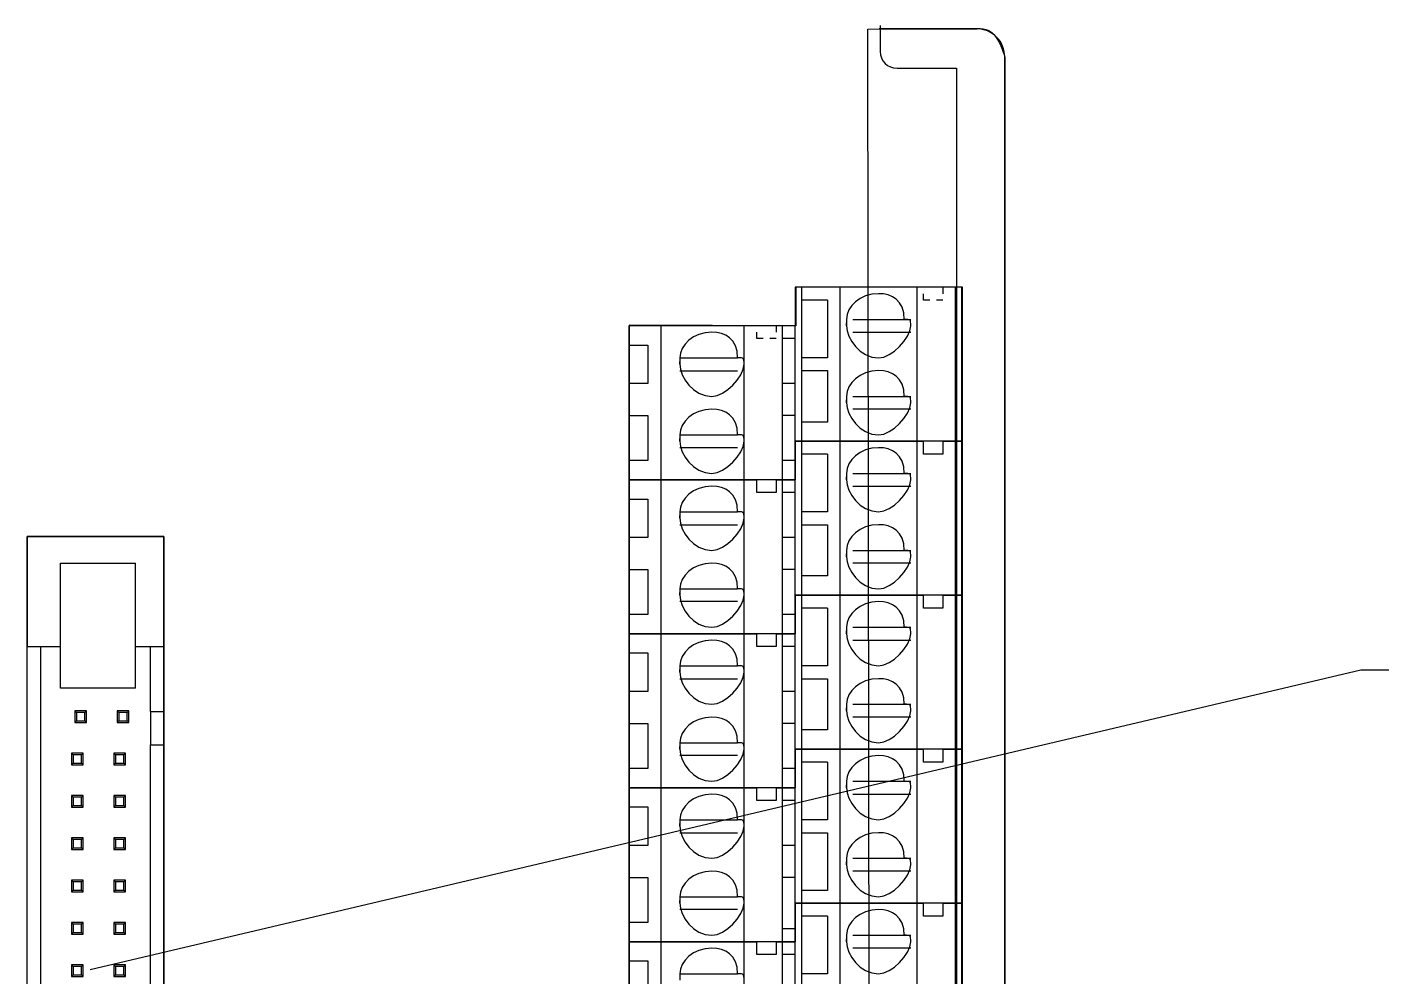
# Model space of a CAD drawing. Header units: metres. Extents: x 0 to 3575, y 0 to 842.
# Drawn here: x 310.6 to 367.2, y 282.7 to 322.3 of the extents above; entities that cross this region are included whole.
import ezdxf

# ---------------------------------------------------------------- set-up
doc = ezdxf.new("R2010")
doc.units = ezdxf.units.M
doc.layers.add('SCHEMATICS', color=7, linetype='Continuous')

msp = doc.modelspace()

# ---------------------------------------------------------------- linework, layer by layer
at = {"layer": 'SCHEMATICS', "color": 7}
for p, q in [((345.72, 322.203), (350.26, 322.222)), ((345.812, 246.236), (345.72, 322.203)), ((350.26, 322.222), (346.193, 322.222)), ((346.225, 322.365), (346.225, 321.31)), ((350.375, 322.217), (350.26, 322.222)), ((350.489, 322.199), (350.375, 322.217)), ((350.6, 322.172), (350.489, 322.199)), ((350.708, 322.134), (350.6, 322.172)), ((350.812, 322.083), (350.708, 322.134)), ((350.91, 322.026), (350.812, 322.083)), ((351.002, 321.956), (350.91, 322.026)), ((351.088, 321.88), (351.002, 321.956)), ((351.164, 321.795), (351.088, 321.88)), ((351.234, 321.703), (351.164, 321.795)), ((351.292, 321.604), (351.234, 321.703)), ((351.341, 321.5), (351.292, 321.604)), ((351.381, 321.393), (351.341, 321.5)), ((351.408, 321.28), (351.381, 321.393)), ((351.424, 321.168), (351.408, 321.28)), ((351.43, 321.054), (351.424, 321.168)), ((351.43, 321.054), (351.43, 247.403)), ((351.43, 247.403), (351.43, 321.054)), ((346.961, 320.574), (349.412, 320.574)), ((349.412, 320.574), (349.412, 247.88)), ((342.684, 311.434), (342.684, 309.828)), ((348.039, 311.434), (342.684, 311.434)), ((349.662, 311.434), (342.702, 311.434)), ((342.702, 311.434), (342.702, 309.828)), ((342.952, 305.008), (342.952, 311.434)), ((344.558, 305.008), (344.558, 311.434)), ((347.769, 305.008), (347.769, 311.434)), ((348.841, 311.434), (348.039, 311.434)), ((348.039, 310.898), (348.039, 311.168)), ((349.645, 311.434), (348.841, 311.434)), ((348.841, 311.434), (348.841, 311.168)), ((349.375, 305.008), (349.375, 311.434)), ((349.375, 311.434), (349.375, 311.168)), ((349.645, 305.008), (349.645, 311.434)), ((349.662, 311.43), (349.662, 311.434)), ((349.662, 260.029), (349.662, 311.43)), ((344.023, 310.898), (342.952, 310.898)), ((344.023, 310.898), (344.023, 308.489)), ((348.307, 310.898), (348.039, 310.898)), ((348.841, 310.898), (348.574, 310.898)), ((344.828, 310.097), (344.828, 309.828)), ((345.093, 310.097), (347.502, 310.097)), ((341.079, 309.828), (335.728, 309.828)), ((335.728, 309.828), (335.728, 303.401)), ((342.702, 309.828), (335.746, 309.848)), ((335.746, 309.848), (335.746, 258.425)), ((337.066, 309.828), (337.066, 303.401)), ((340.546, 303.401), (340.546, 309.828)), ((341.881, 309.828), (341.079, 309.828)), ((341.079, 309.293), (341.079, 309.561)), ((342.684, 309.828), (341.881, 309.828)), ((341.881, 309.828), (341.881, 309.561)), ((342.149, 303.401), (342.149, 309.828)), ((342.684, 305.008), (342.684, 309.828)), ((347.502, 309.541), (345.093, 309.541)), ((335.728, 309.024), (336.531, 309.024)), ((336.531, 309.024), (336.531, 307.419)), ((341.345, 309.293), (341.079, 309.293)), ((341.881, 309.293), (341.615, 309.293)), ((342.417, 309.293), (342.149, 309.293)), ((342.684, 309.293), (342.417, 309.293)), ((337.869, 308.489), (337.869, 308.222)), ((337.869, 308.489), (340.278, 308.489)), ((344.023, 308.489), (342.952, 308.489)), ((340.278, 307.936), (337.869, 307.936)), ((342.952, 307.956), (344.023, 307.956)), ((344.023, 307.956), (344.023, 305.81)), ((336.531, 307.419), (335.728, 307.419)), ((342.417, 307.419), (342.149, 307.419)), ((342.684, 307.419), (342.417, 307.419)), ((344.828, 306.882), (344.828, 306.616)), ((345.093, 306.882), (347.502, 306.882)), ((335.728, 306.081), (336.531, 306.081)), ((336.531, 306.081), (336.531, 304.204)), ((342.417, 306.081), (342.149, 306.081)), ((342.684, 306.081), (342.417, 306.081)), ((347.502, 306.347), (345.093, 306.347)), ((344.023, 305.81), (342.952, 305.81)), ((337.869, 305.276), (337.869, 305.008)), ((337.869, 305.276), (340.278, 305.276)), ((342.684, 305.008), (348.039, 305.008)), ((342.684, 303.401), (342.684, 305.008)), ((342.684, 305.008), (342.684, 303.401)), ((348.039, 305.008), (342.684, 305.008)), ((342.952, 298.582), (342.952, 305.008)), ((344.558, 298.582), (344.558, 305.008)), ((347.769, 298.582), (347.769, 305.008)), ((348.039, 304.47), (348.039, 305.008)), ((348.841, 305.008), (348.039, 305.008)), ((348.841, 305.008), (348.841, 304.47)), ((348.841, 305.008), (349.645, 305.008)), ((349.645, 305.008), (348.841, 305.008)), ((348.841, 305.008), (348.841, 304.741)), ((349.375, 298.582), (349.375, 305.008)), ((349.375, 305.008), (349.375, 304.741)), ((349.645, 298.582), (349.645, 305.008)), ((340.278, 304.741), (337.869, 304.741)), ((344.023, 304.47), (342.952, 304.47)), ((344.023, 304.47), (344.023, 302.064)), ((348.039, 304.47), (348.039, 304.741)), ((348.841, 304.47), (348.039, 304.47)), ((348.307, 304.47), (348.039, 304.47)), ((348.841, 304.47), (348.574, 304.47)), ((336.531, 304.204), (335.728, 304.204)), ((342.417, 304.204), (342.149, 304.204)), ((342.684, 304.204), (342.417, 304.204)), ((335.728, 303.401), (341.079, 303.401)), ((341.079, 303.401), (335.728, 303.401)), ((335.728, 303.401), (335.728, 296.974)), ((337.066, 303.401), (337.066, 296.974)), ((340.546, 296.974), (340.546, 303.401)), ((341.079, 302.867), (341.079, 303.401)), ((341.881, 303.401), (341.079, 303.401)), ((341.881, 303.401), (341.881, 302.867)), ((341.881, 303.401), (342.684, 303.401)), ((342.684, 303.401), (341.881, 303.401)), ((341.881, 303.401), (341.881, 303.133)), ((342.149, 296.974), (342.149, 303.401)), ((342.684, 298.582), (342.684, 303.401)), ((344.828, 303.669), (344.828, 303.401)), ((345.093, 303.669), (347.502, 303.669)), ((341.079, 302.867), (341.079, 303.133)), ((341.881, 302.867), (341.079, 302.867)), ((341.345, 302.867), (341.079, 302.867)), ((341.881, 302.867), (341.615, 302.867)), ((342.417, 302.867), (342.149, 302.867)), ((342.684, 302.867), (342.417, 302.867)), ((347.502, 303.114), (345.093, 303.114)), ((335.728, 302.597), (336.531, 302.597)), ((336.531, 302.597), (336.531, 300.992)), ((337.869, 302.064), (337.869, 301.795)), ((337.869, 302.064), (340.278, 302.064)), ((344.023, 302.064), (342.952, 302.064)), ((342.952, 301.527), (344.023, 301.527)), ((344.023, 301.527), (344.023, 299.387)), ((310.608, 301.029), (316.311, 301.029)), ((310.608, 257.716), (310.608, 301.029)), ((316.311, 301.029), (310.608, 301.029)), ((310.608, 301.029), (310.608, 300.105)), ((316.311, 301.029), (316.311, 257.716)), ((316.311, 300.105), (316.311, 301.029)), ((336.531, 300.992), (335.728, 300.992)), ((340.278, 301.507), (337.869, 301.507)), ((342.417, 300.992), (342.149, 300.992)), ((342.684, 300.992), (342.417, 300.992)), ((344.828, 300.455), (344.828, 300.188)), ((345.093, 300.455), (347.502, 300.455)), ((310.608, 300.105), (310.608, 299.426)), ((312, 294.702), (312, 299.918)), ((312, 299.918), (315.13, 299.918)), ((315.13, 294.702), (315.13, 299.918)), ((316.311, 299.426), (316.311, 300.105)), ((347.502, 299.922), (345.093, 299.922)), ((310.608, 299.426), (310.608, 296.441)), ((316.311, 296.441), (316.311, 299.426)), ((335.728, 299.653), (336.531, 299.653)), ((336.531, 299.653), (336.531, 297.777)), ((342.417, 299.653), (342.149, 299.653)), ((342.684, 299.653), (342.417, 299.653)), ((344.023, 299.387), (342.952, 299.387)), ((337.869, 298.849), (337.869, 298.582)), ((337.869, 298.849), (340.278, 298.849)), ((340.278, 298.314), (337.869, 298.314)), ((342.684, 298.582), (342.684, 296.974)), ((348.039, 298.582), (342.684, 298.582)), ((342.684, 298.582), (348.039, 298.582)), ((342.684, 296.974), (342.684, 298.582)), ((342.952, 292.155), (342.952, 298.582)), ((344.558, 292.155), (344.558, 298.582)), ((347.769, 292.155), (347.769, 298.582)), ((348.841, 298.582), (348.039, 298.582)), ((348.039, 298.047), (348.039, 298.582)), ((348.039, 298.047), (348.039, 298.314)), ((349.645, 298.582), (348.841, 298.582)), ((348.841, 298.582), (348.841, 298.314)), ((348.841, 298.582), (348.841, 298.047)), ((348.841, 298.582), (349.645, 298.582)), ((349.375, 292.155), (349.375, 298.582)), ((349.375, 298.582), (349.375, 298.314)), ((349.645, 292.155), (349.645, 298.582)), ((336.531, 297.777), (335.728, 297.777)), ((342.417, 297.777), (342.149, 297.777)), ((342.684, 297.777), (342.417, 297.777)), ((344.023, 298.047), (342.952, 298.047)), ((344.023, 298.047), (344.023, 295.635)), ((348.307, 298.047), (348.039, 298.047)), ((348.841, 298.047), (348.039, 298.047)), ((348.841, 298.047), (348.574, 298.047)), ((344.828, 297.243), (344.828, 296.974)), ((345.093, 297.243), (347.502, 297.243)), ((310.608, 262.582), (310.608, 296.441)), ((310.608, 296.441), (312, 296.441)), ((311.165, 296.441), (311.165, 262.582)), ((315.13, 296.441), (316.311, 296.441)), ((315.755, 293.731), (315.755, 296.441)), ((316.311, 293.731), (316.311, 296.441)), ((341.079, 296.974), (335.728, 296.974)), ((335.728, 296.974), (335.728, 290.549)), ((335.728, 296.974), (341.079, 296.974)), ((337.066, 296.974), (337.066, 290.549)), ((340.546, 290.549), (340.546, 296.974)), ((341.881, 296.974), (341.079, 296.974)), ((341.079, 296.439), (341.079, 296.974)), ((341.079, 296.439), (341.079, 296.707)), ((341.345, 296.439), (341.079, 296.439)), ((341.881, 296.439), (341.079, 296.439)), ((341.881, 296.439), (341.615, 296.439)), ((342.684, 296.974), (341.881, 296.974)), ((341.881, 296.974), (341.881, 296.707)), ((341.881, 296.974), (341.881, 296.439)), ((341.881, 296.974), (342.684, 296.974)), ((342.149, 290.549), (342.149, 296.974)), ((342.417, 296.439), (342.149, 296.439)), ((342.684, 296.439), (342.417, 296.439)), ((342.684, 292.155), (342.684, 296.974)), ((347.502, 296.688), (345.093, 296.688)), ((335.728, 296.173), (336.531, 296.173)), ((336.531, 296.173), (336.531, 294.564)), ((366.305, 295.46), (313.244, 282.955)), ((337.869, 295.635), (337.869, 295.367)), ((337.869, 295.635), (340.278, 295.635)), ((344.023, 295.635), (342.952, 295.635)), ((402.361, 295.46), (366.305, 295.46)), ((340.278, 295.082), (337.869, 295.082)), ((342.952, 295.1), (344.023, 295.1)), ((344.023, 295.1), (344.023, 292.96)), ((313.357, 294.702), (312, 294.702)), ((315.13, 294.704), (313.357, 294.704)), ((336.531, 294.564), (335.728, 294.564)), ((342.417, 294.564), (342.149, 294.564)), ((342.684, 294.564), (342.417, 294.564)), ((312.671, 293.682), (312.601, 293.751)), ((313.089, 293.751), (312.601, 293.751)), ((312.601, 293.751), (312.601, 293.264)), ((313.019, 293.682), (312.671, 293.682)), ((312.671, 293.682), (312.671, 293.335)), ((313.019, 293.682), (313.089, 293.751)), ((313.019, 293.335), (313.019, 293.682)), ((313.089, 293.264), (313.089, 293.751)), ((314.437, 293.682), (314.367, 293.751)), ((314.854, 293.751), (314.367, 293.751)), ((314.367, 293.751), (314.367, 293.264)), ((314.783, 293.682), (314.437, 293.682)), ((314.437, 293.682), (314.437, 293.335)), ((314.783, 293.682), (314.854, 293.751)), ((314.783, 293.335), (314.783, 293.682)), ((314.854, 293.264), (314.854, 293.751)), ((315.755, 293.731), (316.311, 293.731)), ((315.755, 293.731), (315.755, 292.34)), ((316.311, 292.34), (316.311, 293.731)), ((344.828, 294.03), (344.828, 293.762)), ((345.093, 294.03), (347.502, 294.03)), ((312.671, 293.335), (312.601, 293.264)), ((312.601, 293.264), (313.089, 293.264)), ((312.671, 293.335), (313.019, 293.335)), ((313.019, 293.335), (313.089, 293.264)), ((314.437, 293.335), (314.367, 293.264)), ((314.367, 293.264), (314.854, 293.264)), ((314.437, 293.335), (314.783, 293.335)), ((314.783, 293.335), (314.854, 293.264)), ((335.728, 293.224), (336.531, 293.224)), ((336.531, 293.224), (336.531, 291.35)), ((342.417, 293.224), (342.149, 293.224)), ((342.684, 293.224), (342.417, 293.224)), ((347.502, 293.494), (345.093, 293.494)), ((344.023, 292.96), (342.952, 292.96)), ((312.529, 291.922), (312.458, 291.992)), ((312.946, 291.992), (312.458, 291.992)), ((312.458, 291.992), (312.458, 291.506)), ((312.876, 291.922), (312.529, 291.922)), ((312.529, 291.922), (312.529, 291.574)), ((312.876, 291.922), (312.946, 291.992)), ((312.876, 291.574), (312.876, 291.922)), ((312.946, 291.506), (312.946, 291.992)), ((314.294, 291.922), (314.224, 291.992)), ((314.712, 291.992), (314.224, 291.992)), ((314.224, 291.992), (314.224, 291.506)), ((314.641, 291.922), (314.294, 291.922)), ((314.294, 291.922), (314.294, 291.574)), ((314.641, 291.922), (314.712, 291.992)), ((314.641, 291.574), (314.641, 291.922)), ((314.712, 291.506), (314.712, 291.992)), ((315.755, 292.34), (316.311, 292.34)), ((315.755, 280.763), (315.755, 292.34)), ((316.311, 280.763), (316.311, 292.34)), ((337.869, 292.422), (337.869, 292.155)), ((337.869, 292.422), (340.278, 292.422)), ((342.684, 292.155), (348.039, 292.155)), ((342.684, 290.549), (342.684, 292.155)), ((342.684, 292.155), (342.684, 290.549)), ((348.039, 292.155), (342.684, 292.155)), ((342.952, 285.728), (342.952, 292.155)), ((344.558, 285.728), (344.558, 292.155)), ((347.769, 285.728), (347.769, 292.155)), ((348.039, 291.62), (348.039, 292.155)), ((348.841, 292.155), (348.039, 292.155)), ((348.841, 292.155), (348.841, 291.62)), ((348.841, 292.155), (349.645, 292.155)), ((349.645, 292.155), (348.841, 292.155)), ((348.841, 292.155), (348.841, 291.887)), ((349.375, 285.728), (349.375, 292.155)), ((349.375, 292.155), (349.375, 291.887)), ((349.645, 285.728), (349.645, 292.155)), ((312.529, 291.574), (312.458, 291.506)), ((312.458, 291.506), (312.946, 291.506)), ((312.529, 291.574), (312.876, 291.574)), ((312.876, 291.574), (312.946, 291.506)), ((314.294, 291.574), (314.224, 291.506)), ((314.224, 291.506), (314.712, 291.506)), ((314.294, 291.574), (314.641, 291.574)), ((314.641, 291.574), (314.712, 291.506)), ((336.531, 291.35), (335.728, 291.35)), ((340.278, 291.887), (337.869, 291.887)), ((342.417, 291.35), (342.149, 291.35)), ((342.684, 291.35), (342.417, 291.35)), ((344.023, 291.62), (342.952, 291.62)), ((344.023, 291.62), (344.023, 289.209)), ((348.039, 291.62), (348.039, 291.887)), ((348.841, 291.62), (348.039, 291.62)), ((348.307, 291.62), (348.039, 291.62)), ((348.841, 291.62), (348.574, 291.62)), ((344.828, 290.816), (344.828, 290.549)), ((345.093, 290.816), (347.502, 290.816)), ((312.529, 290.155), (312.458, 290.225)), ((312.946, 290.225), (312.458, 290.225)), ((312.458, 290.225), (312.458, 289.739)), ((312.876, 290.155), (312.946, 290.225)), ((312.946, 289.739), (312.946, 290.225)), ((314.294, 290.155), (314.224, 290.225)), ((314.712, 290.225), (314.224, 290.225)), ((314.224, 290.225), (314.224, 289.739)), ((314.641, 290.155), (314.712, 290.225)), ((314.712, 289.739), (314.712, 290.225)), ((335.728, 290.549), (341.079, 290.549)), ((341.079, 290.549), (335.728, 290.549)), ((335.728, 290.549), (335.728, 284.122)), ((337.066, 290.549), (337.066, 284.122)), ((340.546, 284.122), (340.546, 290.549)), ((341.079, 290.013), (341.079, 290.549)), ((341.881, 290.549), (341.079, 290.549)), ((341.079, 290.013), (341.079, 290.28)), ((341.881, 290.549), (341.881, 290.013)), ((341.881, 290.549), (342.684, 290.549)), ((342.684, 290.549), (341.881, 290.549)), ((341.881, 290.549), (341.881, 290.28)), ((342.149, 284.122), (342.149, 290.549)), ((342.684, 285.728), (342.684, 290.549)), ((347.502, 290.263), (345.093, 290.263)), ((312.529, 289.807), (312.458, 289.739)), ((312.458, 289.739), (312.946, 289.739)), ((312.876, 290.155), (312.529, 290.155)), ((312.529, 290.155), (312.529, 289.807)), ((312.529, 289.807), (312.876, 289.807)), ((312.876, 289.807), (312.876, 290.155)), ((312.876, 289.807), (312.946, 289.739)), ((314.294, 289.807), (314.224, 289.739)), ((314.224, 289.739), (314.712, 289.739)), ((314.641, 290.155), (314.294, 290.155)), ((314.294, 290.155), (314.294, 289.807)), ((314.294, 289.807), (314.641, 289.807)), ((314.641, 289.807), (314.641, 290.155)), ((314.641, 289.807), (314.712, 289.739)), ((335.728, 289.745), (336.531, 289.745)), ((336.531, 289.745), (336.531, 288.138)), ((341.881, 290.013), (341.079, 290.013)), ((341.345, 290.013), (341.079, 290.013)), ((341.881, 290.013), (341.615, 290.013)), ((342.417, 290.013), (342.149, 290.013)), ((342.684, 290.013), (342.417, 290.013)), ((337.869, 289.209), (337.869, 288.942)), ((337.869, 289.209), (340.278, 289.209)), ((344.023, 289.209), (342.952, 289.209)), ((340.278, 288.655), (337.869, 288.655)), ((342.952, 288.673), (344.023, 288.673)), ((344.023, 288.673), (344.023, 286.265)), ((312.529, 288.39), (312.458, 288.459)), ((312.946, 288.459), (312.458, 288.459)), ((312.458, 288.459), (312.458, 287.972)), ((312.529, 288.043), (312.458, 287.972)), ((312.458, 287.972), (312.946, 287.972)), ((312.876, 288.39), (312.529, 288.39)), ((312.529, 288.39), (312.529, 288.043)), ((312.529, 288.043), (312.876, 288.043)), ((312.876, 288.39), (312.946, 288.459)), ((312.876, 288.043), (312.876, 288.39)), ((312.876, 288.043), (312.946, 287.972)), ((312.946, 287.972), (312.946, 288.459)), ((314.294, 288.39), (314.224, 288.459)), ((314.712, 288.459), (314.224, 288.459)), ((314.224, 288.459), (314.224, 287.972)), ((314.294, 288.043), (314.224, 287.972)), ((314.224, 287.972), (314.712, 287.972)), ((314.641, 288.39), (314.294, 288.39)), ((314.294, 288.39), (314.294, 288.043)), ((314.294, 288.043), (314.641, 288.043)), ((314.641, 288.39), (314.712, 288.459)), ((314.641, 288.043), (314.641, 288.39)), ((314.641, 288.043), (314.712, 287.972)), ((314.712, 287.972), (314.712, 288.459)), ((336.531, 288.138), (335.728, 288.138)), ((342.417, 288.138), (342.149, 288.138)), ((342.684, 288.138), (342.417, 288.138)), ((344.828, 287.603), (344.828, 287.334)), ((345.093, 287.603), (347.502, 287.603)), ((347.502, 287.067), (345.093, 287.067)), ((312.529, 286.624), (312.458, 286.693)), ((312.946, 286.693), (312.458, 286.693)), ((312.458, 286.693), (312.458, 286.208)), ((312.529, 286.276), (312.458, 286.208)), ((312.876, 286.624), (312.529, 286.624)), ((312.529, 286.624), (312.529, 286.276)), ((312.529, 286.276), (312.876, 286.276)), ((312.876, 286.624), (312.946, 286.693)), ((312.876, 286.276), (312.876, 286.624)), ((312.876, 286.276), (312.946, 286.208)), ((312.946, 286.208), (312.946, 286.693)), ((314.294, 286.624), (314.224, 286.693)), ((314.712, 286.693), (314.224, 286.693)), ((314.224, 286.693), (314.224, 286.208)), ((314.294, 286.276), (314.224, 286.208)), ((314.641, 286.624), (314.294, 286.624)), ((314.294, 286.624), (314.294, 286.276)), ((314.294, 286.276), (314.641, 286.276)), ((314.641, 286.624), (314.712, 286.693)), ((314.641, 286.276), (314.641, 286.624)), ((314.641, 286.276), (314.712, 286.208)), ((314.712, 286.208), (314.712, 286.693)), ((335.728, 286.798), (336.531, 286.798)), ((336.531, 286.798), (336.531, 284.926)), ((342.417, 286.798), (342.149, 286.798)), ((342.684, 286.798), (342.417, 286.798)), ((344.023, 286.265), (342.952, 286.265)), ((312.458, 286.208), (312.946, 286.208)), ((314.224, 286.208), (314.712, 286.208)), ((337.869, 285.997), (337.869, 285.728)), ((337.869, 285.997), (340.278, 285.997)), ((342.684, 285.728), (348.039, 285.728)), ((342.684, 284.122), (342.684, 285.728)), ((342.684, 285.728), (342.684, 284.122)), ((348.039, 285.728), (342.684, 285.728)), ((342.952, 279.304), (342.952, 285.728)), ((344.558, 279.304), (344.558, 285.728)), ((347.769, 279.304), (347.769, 285.728)), ((348.039, 285.193), (348.039, 285.728)), ((348.841, 285.728), (348.039, 285.728)), ((348.039, 285.461), (348.039, 285.728)), ((348.841, 285.728), (348.841, 285.193)), ((348.841, 285.728), (349.645, 285.728)), ((349.645, 285.728), (348.841, 285.728)), ((348.841, 285.728), (348.841, 285.461)), ((349.375, 279.304), (349.375, 285.728)), ((349.375, 285.728), (349.375, 285.461)), ((349.645, 279.304), (349.645, 285.728)), ((340.278, 285.461), (337.869, 285.461)), ((344.023, 285.193), (342.952, 285.193)), ((344.023, 285.193), (344.023, 282.782)), ((348.039, 285.193), (348.039, 285.461)), ((348.841, 285.193), (348.039, 285.193)), ((348.307, 285.193), (348.039, 285.193)), ((348.841, 285.193), (348.574, 285.193)), ((312.529, 284.858), (312.458, 284.927)), ((312.946, 284.927), (312.458, 284.927)), ((312.458, 284.927), (312.458, 284.441)), ((312.876, 284.858), (312.529, 284.858)), ((312.529, 284.858), (312.529, 284.51)), ((312.876, 284.858), (312.946, 284.927)), ((312.876, 284.51), (312.876, 284.858)), ((312.946, 284.441), (312.946, 284.927)), ((314.294, 284.858), (314.224, 284.927)), ((314.712, 284.927), (314.224, 284.927)), ((314.224, 284.927), (314.224, 284.441)), ((314.641, 284.858), (314.294, 284.858)), ((314.294, 284.858), (314.294, 284.51)), ((314.641, 284.858), (314.712, 284.927)), ((314.641, 284.51), (314.641, 284.858)), ((314.712, 284.441), (314.712, 284.927)), ((336.531, 284.926), (335.728, 284.926)), ((342.417, 284.658), (342.149, 284.658)), ((342.684, 284.658), (342.417, 284.658)), ((312.529, 284.51), (312.458, 284.441)), ((312.458, 284.441), (312.946, 284.441)), ((312.529, 284.51), (312.876, 284.51)), ((312.876, 284.51), (312.946, 284.441)), ((314.294, 284.51), (314.224, 284.441)), ((314.224, 284.441), (314.712, 284.441)), ((314.294, 284.51), (314.641, 284.51)), ((314.641, 284.51), (314.712, 284.441)), ((335.728, 284.122), (341.079, 284.122)), ((341.079, 284.122), (335.728, 284.122)), ((335.728, 284.122), (335.728, 277.697)), ((337.066, 284.122), (337.066, 277.697)), ((340.546, 277.697), (340.546, 284.122)), ((341.079, 283.586), (341.079, 284.122)), ((341.881, 284.122), (341.079, 284.122)), ((341.079, 283.854), (341.079, 284.122)), ((341.881, 284.122), (341.881, 283.586)), ((341.881, 284.122), (342.684, 284.122)), ((342.684, 284.122), (341.881, 284.122)), ((341.881, 284.122), (341.881, 283.854)), ((342.149, 277.697), (342.149, 284.122)), ((342.684, 279.304), (342.684, 284.122)), ((344.828, 284.389), (344.828, 284.122)), ((345.093, 284.389), (347.502, 284.389)), ((341.079, 283.586), (341.079, 283.854)), ((341.881, 283.586), (341.079, 283.586)), ((341.345, 283.586), (341.079, 283.586)), ((341.881, 283.586), (341.615, 283.586)), ((342.417, 283.586), (342.149, 283.586)), ((342.684, 283.586), (342.417, 283.586)), ((347.502, 283.854), (345.093, 283.854)), ((312.529, 283.092), (312.458, 283.16)), ((312.946, 283.16), (312.458, 283.16)), ((312.458, 283.16), (312.458, 282.674)), ((312.876, 283.092), (312.529, 283.092)), ((312.529, 283.092), (312.529, 282.745)), ((312.876, 283.092), (312.946, 283.16)), ((312.876, 282.745), (312.876, 283.092)), ((312.946, 282.674), (312.946, 283.16)), ((314.294, 283.092), (314.224, 283.16)), ((314.712, 283.16), (314.224, 283.16)), ((314.224, 283.16), (314.224, 282.674)), ((314.641, 283.092), (314.294, 283.092)), ((314.294, 283.092), (314.294, 282.745)), ((314.641, 283.092), (314.712, 283.16)), ((314.641, 282.745), (314.641, 283.092)), ((314.712, 282.674), (314.712, 283.16)), ((335.728, 283.319), (336.531, 283.319)), ((336.531, 283.319), (336.531, 281.444)), ((312.529, 282.745), (312.458, 282.674)), ((312.458, 282.674), (312.946, 282.674)), ((312.529, 282.745), (312.876, 282.745)), ((312.876, 282.745), (312.946, 282.674)), ((314.294, 282.745), (314.224, 282.674)), ((314.224, 282.674), (314.712, 282.674)), ((314.294, 282.745), (314.641, 282.745)), ((314.641, 282.745), (314.712, 282.674)), ((337.869, 282.782), (337.869, 282.517)), ((337.869, 282.782), (340.278, 282.782)), ((344.023, 282.782), (342.952, 282.782))]:
    msp.add_line(p, q, dxfattribs=at)
for points in [[(350.26, 322.222), (350.28, 322.225), (350.335, 322.23), (350.419, 322.231), (350.523, 322.221), (350.64, 322.195), (350.764, 322.146), (350.887, 322.069), (351.002, 321.956)], [(351.002, 321.956), (351.103, 321.816), (351.191, 321.667), (351.265, 321.516), (351.325, 321.373), (351.371, 321.247), (351.404, 321.146), (351.424, 321.079), (351.43, 321.054)], [(346.225, 321.31), (346.225, 321.306), (346.224, 321.302), (346.224, 321.299), (346.224, 321.295), (346.224, 321.292), (346.224, 321.289), (346.224, 321.285), (346.224, 321.281)], [(346.224, 321.281), (346.238, 321.139), (346.28, 321.006), (346.345, 320.886), (346.432, 320.781), (346.537, 320.695), (346.657, 320.63), (346.791, 320.588), (346.934, 320.574)], [(346.934, 320.574), (346.937, 320.574), (346.941, 320.574), (346.944, 320.574), (346.947, 320.574), (346.95, 320.574), (346.954, 320.574), (346.957, 320.574), (346.961, 320.574)], [(346.164, 311.168), (345.876, 311.144), (345.617, 311.076), (345.388, 310.97), (345.195, 310.833), (345.039, 310.671), (344.924, 310.491), (344.852, 310.297), (344.828, 310.097)], [(347.234, 310.097), (347.211, 310.373), (347.143, 310.602), (347.037, 310.788), (346.901, 310.933), (346.739, 311.04), (346.558, 311.113), (346.364, 311.155), (346.164, 311.168)], [(347.502, 309.828), (347.502, 309.917), (347.498, 309.984), (347.488, 310.032), (347.469, 310.064), (347.437, 310.083), (347.389, 310.093), (347.323, 310.097), (347.234, 310.097)], [(339.206, 309.561), (338.918, 309.536), (338.659, 309.468), (338.431, 309.362), (338.237, 309.225), (338.081, 309.063), (337.965, 308.882), (337.894, 308.689), (337.869, 308.489)], [(340.278, 308.489), (340.254, 308.766), (340.186, 308.996), (340.08, 309.181), (339.943, 309.326), (339.781, 309.433), (339.6, 309.506), (339.406, 309.547), (339.206, 309.561)], [(344.828, 309.828), (344.828, 309.839), (344.828, 309.866), (344.828, 309.899), (344.828, 309.929), (344.828, 309.947), (344.828, 309.942), (344.828, 309.906), (344.828, 309.828)], [(344.828, 309.828), (344.852, 309.617), (344.924, 309.393), (345.039, 309.169), (345.195, 308.958), (345.388, 308.772), (345.617, 308.623), (345.876, 308.525), (346.164, 308.489)], [(346.164, 308.489), (346.376, 308.525), (346.6, 308.623), (346.823, 308.772), (347.034, 308.958), (347.22, 309.169), (347.369, 309.393), (347.467, 309.617), (347.502, 309.828)], [(337.869, 308.222), (337.869, 308.233), (337.869, 308.26), (337.869, 308.293), (337.869, 308.322), (337.869, 308.34), (337.869, 308.335), (337.869, 308.299), (337.869, 308.222)], [(340.546, 308.222), (340.545, 308.31), (340.542, 308.377), (340.532, 308.424), (340.512, 308.456), (340.48, 308.475), (340.433, 308.485), (340.366, 308.489), (340.278, 308.489)], [(337.869, 308.222), (337.894, 308.011), (337.965, 307.787), (338.081, 307.563), (338.237, 307.351), (338.431, 307.165), (338.659, 307.016), (338.918, 306.917), (339.206, 306.882)], [(339.206, 306.882), (339.418, 306.917), (339.642, 307.016), (339.866, 307.165), (340.077, 307.351), (340.263, 307.563), (340.412, 307.787), (340.51, 308.011), (340.546, 308.222)], [(346.164, 307.956), (345.876, 307.931), (345.617, 307.863), (345.388, 307.757), (345.195, 307.62), (345.039, 307.457), (344.924, 307.276), (344.852, 307.082), (344.828, 306.882)], [(347.234, 306.882), (347.211, 307.159), (347.143, 307.389), (347.037, 307.575), (346.901, 307.721), (346.739, 307.828), (346.558, 307.901), (346.364, 307.942), (346.164, 307.956)], [(344.828, 306.616), (344.828, 306.627), (344.828, 306.653), (344.828, 306.686), (344.828, 306.716), (344.828, 306.733), (344.828, 306.728), (344.828, 306.692), (344.828, 306.616)], [(344.828, 306.616), (344.852, 306.405), (344.924, 306.181), (345.039, 305.957), (345.195, 305.745), (345.388, 305.559), (345.617, 305.41), (345.876, 305.311), (346.164, 305.276)], [(346.164, 305.276), (346.376, 305.311), (346.6, 305.41), (346.823, 305.559), (347.034, 305.745), (347.22, 305.957), (347.369, 306.181), (347.467, 306.405), (347.502, 306.616)], [(347.502, 306.616), (347.502, 306.704), (347.498, 306.77), (347.488, 306.817), (347.469, 306.849), (347.437, 306.868), (347.389, 306.878), (347.323, 306.881), (347.234, 306.882)], [(339.206, 306.347), (338.918, 306.323), (338.659, 306.255), (338.431, 306.149), (338.237, 306.012), (338.081, 305.85), (337.965, 305.669), (337.894, 305.475), (337.869, 305.276)], [(340.278, 305.276), (340.254, 305.553), (340.186, 305.783), (340.08, 305.969), (339.943, 306.114), (339.781, 306.221), (339.6, 306.293), (339.406, 306.334), (339.206, 306.347)], [(337.869, 305.008), (337.869, 305.019), (337.869, 305.045), (337.869, 305.078), (337.869, 305.108), (337.869, 305.125), (337.869, 305.121), (337.869, 305.085), (337.869, 305.008)], [(337.869, 305.008), (337.894, 304.796), (337.965, 304.572), (338.081, 304.348), (338.237, 304.137), (338.431, 303.951), (338.659, 303.803), (338.918, 303.705), (339.206, 303.669)], [(339.206, 303.669), (339.418, 303.705), (339.642, 303.803), (339.866, 303.951), (340.077, 304.137), (340.263, 304.348), (340.412, 304.572), (340.51, 304.796), (340.546, 305.008)], [(340.546, 305.008), (340.545, 305.096), (340.542, 305.163), (340.532, 305.21), (340.512, 305.242), (340.48, 305.261), (340.433, 305.271), (340.366, 305.275), (340.278, 305.276)], [(346.164, 304.741), (345.876, 304.717), (345.617, 304.649), (345.388, 304.543), (345.195, 304.406), (345.039, 304.243), (344.924, 304.062), (344.852, 303.869), (344.828, 303.669)], [(347.234, 303.669), (347.211, 303.945), (347.143, 304.175), (347.037, 304.36), (346.901, 304.505), (346.739, 304.613), (346.558, 304.686), (346.364, 304.728), (346.164, 304.741)], [(344.828, 303.401), (344.828, 303.412), (344.828, 303.439), (344.828, 303.472), (344.828, 303.502), (344.828, 303.519), (344.828, 303.514), (344.828, 303.478), (344.828, 303.401)], [(344.828, 303.401), (344.852, 303.19), (344.924, 302.967), (345.039, 302.743), (345.195, 302.532), (345.388, 302.346), (345.617, 302.198), (345.876, 302.1), (346.164, 302.064)], [(346.164, 302.064), (346.376, 302.1), (346.6, 302.198), (346.823, 302.346), (347.034, 302.532), (347.22, 302.743), (347.369, 302.967), (347.467, 303.19), (347.502, 303.401)], [(347.502, 303.401), (347.502, 303.49), (347.498, 303.556), (347.488, 303.604), (347.469, 303.636), (347.437, 303.655), (347.389, 303.665), (347.323, 303.669), (347.234, 303.669)], [(339.206, 303.133), (338.918, 303.109), (338.659, 303.041), (338.431, 302.935), (338.237, 302.798), (338.081, 302.636), (337.965, 302.456), (337.894, 302.263), (337.869, 302.064)], [(340.278, 302.064), (340.254, 302.341), (340.186, 302.57), (340.08, 302.755), (339.943, 302.9), (339.781, 303.006), (339.6, 303.079), (339.406, 303.12), (339.206, 303.133)], [(337.869, 301.795), (337.869, 301.806), (337.869, 301.833), (337.869, 301.866), (337.869, 301.896), (337.869, 301.913), (337.869, 301.909), (337.869, 301.872), (337.869, 301.795)], [(337.869, 301.795), (337.894, 301.584), (337.965, 301.36), (338.081, 301.136), (338.237, 300.924), (338.431, 300.738), (338.659, 300.589), (338.918, 300.49), (339.206, 300.455)], [(339.206, 300.455), (339.418, 300.49), (339.642, 300.589), (339.866, 300.738), (340.077, 300.924), (340.263, 301.136), (340.412, 301.36), (340.51, 301.584), (340.546, 301.795)], [(340.546, 301.795), (340.545, 301.884), (340.542, 301.951), (340.532, 301.998), (340.512, 302.031), (340.48, 302.05), (340.433, 302.06), (340.366, 302.064), (340.278, 302.064)], [(346.164, 301.527), (345.876, 301.503), (345.617, 301.435), (345.388, 301.329), (345.195, 301.192), (345.039, 301.03), (344.924, 300.849), (344.852, 300.655), (344.828, 300.455)], [(347.234, 300.455), (347.211, 300.732), (347.143, 300.962), (347.037, 301.148), (346.901, 301.292), (346.739, 301.4), (346.558, 301.472), (346.364, 301.514), (346.164, 301.527)], [(347.502, 300.188), (347.502, 300.276), (347.498, 300.342), (347.488, 300.39), (347.469, 300.421), (347.437, 300.441), (347.389, 300.451), (347.323, 300.454), (347.234, 300.455)], [(339.206, 299.922), (338.918, 299.898), (338.659, 299.83), (338.431, 299.724), (338.237, 299.587), (338.081, 299.425), (337.965, 299.243), (337.894, 299.049), (337.869, 298.849)], [(340.278, 298.849), (340.254, 299.126), (340.186, 299.356), (340.08, 299.542), (339.943, 299.687), (339.781, 299.795), (339.6, 299.868), (339.406, 299.909), (339.206, 299.922)], [(344.828, 300.188), (344.828, 300.199), (344.828, 300.226), (344.828, 300.258), (344.828, 300.288), (344.828, 300.305), (344.828, 300.301), (344.828, 300.265), (344.828, 300.188)], [(344.828, 300.188), (344.852, 299.977), (344.924, 299.753), (345.039, 299.529), (345.195, 299.318), (345.388, 299.131), (345.617, 298.983), (345.876, 298.884), (346.164, 298.849)], [(346.164, 298.849), (346.376, 298.884), (346.6, 298.983), (346.823, 299.131), (347.034, 299.318), (347.22, 299.529), (347.369, 299.753), (347.467, 299.977), (347.502, 300.188)], [(337.869, 298.582), (337.869, 298.593), (337.869, 298.619), (337.869, 298.652), (337.869, 298.682), (337.869, 298.699), (337.869, 298.694), (337.869, 298.658), (337.869, 298.582)], [(340.546, 298.582), (340.545, 298.67), (340.542, 298.736), (340.532, 298.783), (340.512, 298.815), (340.48, 298.835), (340.433, 298.844), (340.366, 298.848), (340.278, 298.849)], [(337.869, 298.582), (337.894, 298.371), (337.965, 298.147), (338.081, 297.923), (338.237, 297.712), (338.431, 297.526), (338.659, 297.377), (338.918, 297.279), (339.206, 297.243)], [(339.206, 297.243), (339.418, 297.279), (339.642, 297.377), (339.866, 297.526), (340.077, 297.712), (340.263, 297.923), (340.412, 298.147), (340.51, 298.371), (340.546, 298.582)], [(346.164, 298.314), (345.876, 298.29), (345.617, 298.222), (345.388, 298.116), (345.195, 297.979), (345.039, 297.817), (344.924, 297.636), (344.852, 297.443), (344.828, 297.243)], [(347.234, 297.243), (347.211, 297.52), (347.143, 297.75), (347.037, 297.935), (346.901, 298.08), (346.739, 298.187), (346.558, 298.26), (346.364, 298.301), (346.164, 298.314)], [(344.828, 296.974), (344.828, 296.986), (344.828, 297.012), (344.828, 297.045), (344.828, 297.075), (344.828, 297.093), (344.828, 297.088), (344.828, 297.052), (344.828, 296.974)], [(347.502, 296.974), (347.502, 297.063), (347.498, 297.13), (347.488, 297.178), (347.469, 297.21), (347.437, 297.229), (347.389, 297.239), (347.323, 297.243), (347.234, 297.243)], [(339.206, 296.707), (338.918, 296.683), (338.659, 296.615), (338.431, 296.509), (338.237, 296.373), (338.081, 296.21), (337.965, 296.029), (337.894, 295.836), (337.869, 295.635)], [(340.278, 295.635), (340.254, 295.912), (340.186, 296.142), (340.08, 296.327), (339.943, 296.472), (339.781, 296.579), (339.6, 296.652), (339.406, 296.694), (339.206, 296.707)], [(344.828, 296.974), (344.852, 296.763), (344.924, 296.539), (345.039, 296.315), (345.195, 296.104), (345.388, 295.918), (345.617, 295.769), (345.876, 295.671), (346.164, 295.635)], [(346.164, 295.635), (346.376, 295.671), (346.6, 295.769), (346.823, 295.918), (347.034, 296.104), (347.22, 296.315), (347.369, 296.539), (347.467, 296.763), (347.502, 296.974)], [(337.869, 295.367), (337.869, 295.378), (337.869, 295.405), (337.869, 295.438), (337.869, 295.468), (337.869, 295.485), (337.869, 295.48), (337.869, 295.444), (337.869, 295.367)], [(337.869, 295.367), (337.894, 295.157), (337.965, 294.933), (338.081, 294.71), (338.237, 294.499), (338.431, 294.313), (338.659, 294.164), (338.918, 294.066), (339.206, 294.03)], [(339.206, 294.03), (339.418, 294.066), (339.642, 294.164), (339.866, 294.313), (340.077, 294.499), (340.263, 294.71), (340.412, 294.933), (340.51, 295.157), (340.546, 295.367)], [(340.546, 295.367), (340.545, 295.456), (340.542, 295.522), (340.532, 295.57), (340.512, 295.602), (340.48, 295.621), (340.433, 295.631), (340.366, 295.635), (340.278, 295.635)], [(346.164, 295.1), (345.876, 295.076), (345.617, 295.008), (345.388, 294.902), (345.195, 294.765), (345.039, 294.603), (344.924, 294.423), (344.852, 294.229), (344.828, 294.03)], [(347.234, 294.03), (347.211, 294.307), (347.143, 294.536), (347.037, 294.722), (346.901, 294.867), (346.739, 294.974), (346.558, 295.046), (346.364, 295.087), (346.164, 295.1)], [(344.828, 293.762), (344.828, 293.773), (344.828, 293.8), (344.828, 293.833), (344.828, 293.863), (344.828, 293.88), (344.828, 293.875), (344.828, 293.839), (344.828, 293.762)], [(344.828, 293.762), (344.852, 293.55), (344.924, 293.326), (345.039, 293.102), (345.195, 292.89), (345.388, 292.704), (345.617, 292.556), (345.876, 292.458), (346.164, 292.422)], [(346.164, 292.422), (346.376, 292.458), (346.6, 292.556), (346.823, 292.704), (347.034, 292.89), (347.22, 293.102), (347.369, 293.326), (347.467, 293.55), (347.502, 293.762)], [(347.502, 293.762), (347.502, 293.851), (347.498, 293.917), (347.488, 293.965), (347.469, 293.997), (347.437, 294.016), (347.389, 294.026), (347.323, 294.03), (347.234, 294.03)], [(339.206, 293.494), (338.918, 293.47), (338.659, 293.402), (338.431, 293.297), (338.237, 293.16), (338.081, 292.998), (337.965, 292.817), (337.894, 292.623), (337.869, 292.422)], [(340.278, 292.422), (340.254, 292.698), (340.186, 292.928), (340.08, 293.114), (339.943, 293.259), (339.781, 293.366), (339.6, 293.439), (339.406, 293.481), (339.206, 293.494)], [(337.869, 292.155), (337.869, 292.166), (337.869, 292.192), (337.869, 292.225), (337.869, 292.255), (337.869, 292.272), (337.869, 292.268), (337.869, 292.232), (337.869, 292.155)], [(337.869, 292.155), (337.894, 291.944), (337.965, 291.72), (338.081, 291.496), (338.237, 291.285), (338.431, 291.098), (338.659, 290.95), (338.918, 290.851), (339.206, 290.816)], [(339.206, 290.816), (339.418, 290.851), (339.642, 290.95), (339.866, 291.098), (340.077, 291.285), (340.263, 291.496), (340.412, 291.72), (340.51, 291.944), (340.546, 292.155)], [(340.546, 292.155), (340.545, 292.243), (340.542, 292.309), (340.532, 292.357), (340.512, 292.389), (340.48, 292.408), (340.433, 292.418), (340.366, 292.421), (340.278, 292.422)], [(346.164, 291.887), (345.876, 291.863), (345.617, 291.795), (345.388, 291.689), (345.195, 291.552), (345.039, 291.39), (344.924, 291.209), (344.852, 291.015), (344.828, 290.816)], [(347.234, 290.816), (347.211, 291.093), (347.143, 291.322), (347.037, 291.508), (346.901, 291.653), (346.739, 291.76), (346.558, 291.833), (346.364, 291.874), (346.164, 291.887)], [(347.502, 290.549), (347.502, 290.637), (347.498, 290.703), (347.488, 290.75), (347.469, 290.782), (347.437, 290.802), (347.389, 290.811), (347.323, 290.815), (347.234, 290.816)], [(339.206, 290.28), (338.918, 290.256), (338.659, 290.188), (338.431, 290.082), (338.237, 289.946), (338.081, 289.784), (337.965, 289.603), (337.894, 289.409), (337.869, 289.209)], [(340.278, 289.209), (340.254, 289.486), (340.186, 289.716), (340.08, 289.901), (339.943, 290.046), (339.781, 290.153), (339.6, 290.226), (339.406, 290.267), (339.206, 290.28)], [(344.828, 290.549), (344.828, 290.56), (344.828, 290.586), (344.828, 290.619), (344.828, 290.649), (344.828, 290.666), (344.828, 290.661), (344.828, 290.625), (344.828, 290.549)], [(344.828, 290.549), (344.852, 290.337), (344.924, 290.113), (345.039, 289.889), (345.195, 289.678), (345.388, 289.492), (345.617, 289.343), (345.876, 289.245), (346.164, 289.209)], [(346.164, 289.209), (346.376, 289.245), (346.6, 289.343), (346.823, 289.492), (347.034, 289.678), (347.22, 289.889), (347.369, 290.113), (347.467, 290.337), (347.502, 290.549)], [(340.546, 288.942), (340.545, 289.03), (340.542, 289.097), (340.532, 289.144), (340.512, 289.176), (340.48, 289.195), (340.433, 289.205), (340.366, 289.209), (340.278, 289.209)], [(337.869, 288.942), (337.869, 288.953), (337.869, 288.98), (337.869, 289.013), (337.869, 289.042), (337.869, 289.06), (337.869, 289.055), (337.869, 289.019), (337.869, 288.942)], [(337.869, 288.942), (337.894, 288.731), (337.965, 288.507), (338.081, 288.283), (338.237, 288.072), (338.431, 287.886), (338.659, 287.737), (338.918, 287.639), (339.206, 287.603)], [(339.206, 287.603), (339.418, 287.639), (339.642, 287.737), (339.866, 287.886), (340.077, 288.072), (340.263, 288.283), (340.412, 288.507), (340.51, 288.731), (340.546, 288.942)], [(346.164, 288.673), (345.876, 288.649), (345.617, 288.581), (345.388, 288.475), (345.195, 288.338), (345.039, 288.176), (344.924, 287.996), (344.852, 287.803), (344.828, 287.603)], [(347.234, 287.603), (347.211, 287.88), (347.143, 288.109), (347.037, 288.295), (346.901, 288.439), (346.739, 288.546), (346.558, 288.618), (346.364, 288.66), (346.164, 288.673)], [(344.828, 287.334), (344.828, 287.345), (344.828, 287.372), (344.828, 287.405), (344.828, 287.435), (344.828, 287.452), (344.828, 287.448), (344.828, 287.411), (344.828, 287.334)], [(347.502, 287.334), (347.502, 287.423), (347.498, 287.49), (347.488, 287.538), (347.469, 287.57), (347.437, 287.589), (347.389, 287.599), (347.323, 287.603), (347.234, 287.603)], [(339.206, 287.067), (338.918, 287.043), (338.659, 286.975), (338.431, 286.869), (338.237, 286.732), (338.081, 286.57), (337.965, 286.389), (337.894, 286.196), (337.869, 285.997)], [(340.278, 285.997), (340.254, 286.273), (340.186, 286.502), (340.08, 286.688), (339.943, 286.833), (339.781, 286.94), (339.6, 287.013), (339.406, 287.054), (339.206, 287.067)], [(344.828, 287.334), (344.852, 287.123), (344.924, 286.899), (345.039, 286.676), (345.195, 286.465), (345.388, 286.279), (345.617, 286.13), (345.876, 286.032), (346.164, 285.997)], [(346.164, 285.997), (346.376, 286.032), (346.6, 286.13), (346.823, 286.279), (347.034, 286.465), (347.22, 286.676), (347.369, 286.899), (347.467, 287.123), (347.502, 287.334)], [(337.869, 285.728), (337.869, 285.739), (337.869, 285.766), (337.869, 285.799), (337.869, 285.829), (337.869, 285.846), (337.869, 285.841), (337.869, 285.805), (337.869, 285.728)], [(337.869, 285.728), (337.894, 285.517), (337.965, 285.293), (338.081, 285.069), (338.237, 284.858), (338.431, 284.672), (338.659, 284.523), (338.918, 284.425), (339.206, 284.389)], [(339.206, 284.389), (339.418, 284.425), (339.642, 284.523), (339.866, 284.672), (340.077, 284.858), (340.263, 285.069), (340.412, 285.293), (340.51, 285.517), (340.546, 285.728)], [(340.546, 285.728), (340.545, 285.817), (340.542, 285.883), (340.532, 285.931), (340.512, 285.963), (340.48, 285.983), (340.433, 285.993), (340.366, 285.996), (340.278, 285.997)], [(346.164, 285.461), (345.876, 285.437), (345.617, 285.369), (345.388, 285.263), (345.195, 285.126), (345.039, 284.964), (344.924, 284.783), (344.852, 284.589), (344.828, 284.389)], [(347.234, 284.389), (347.211, 284.666), (347.143, 284.896), (347.037, 285.082), (346.901, 285.227), (346.739, 285.334), (346.558, 285.407), (346.364, 285.448), (346.164, 285.461)], [(344.828, 284.122), (344.828, 284.133), (344.828, 284.159), (344.828, 284.192), (344.828, 284.222), (344.828, 284.239), (344.828, 284.235), (344.828, 284.199), (344.828, 284.122)], [(344.828, 284.122), (344.852, 283.91), (344.924, 283.686), (345.039, 283.462), (345.195, 283.251), (345.388, 283.065), (345.617, 282.916), (345.876, 282.818), (346.164, 282.782)], [(346.164, 282.782), (346.376, 282.818), (346.6, 282.916), (346.823, 283.065), (347.034, 283.251), (347.22, 283.462), (347.369, 283.686), (347.467, 283.91), (347.502, 284.122)], [(347.502, 284.122), (347.502, 284.21), (347.498, 284.276), (347.488, 284.324), (347.469, 284.356), (347.437, 284.375), (347.389, 284.385), (347.323, 284.389), (347.234, 284.389)], [(339.206, 283.854), (338.918, 283.83), (338.659, 283.762), (338.431, 283.656), (338.237, 283.519), (338.081, 283.357), (337.965, 283.176), (337.894, 282.983), (337.869, 282.782)], [(340.278, 282.782), (340.254, 283.059), (340.186, 283.289), (340.08, 283.475), (339.943, 283.619), (339.781, 283.727), (339.6, 283.799), (339.406, 283.841), (339.206, 283.854)], [(340.546, 282.517), (340.545, 282.604), (340.542, 282.67), (340.532, 282.718), (340.512, 282.749), (340.48, 282.768), (340.433, 282.778), (340.366, 282.782), (340.278, 282.782)]]:
    msp.add_lwpolyline(points, dxfattribs=at)

doc.saveas('drawing.dxf')
